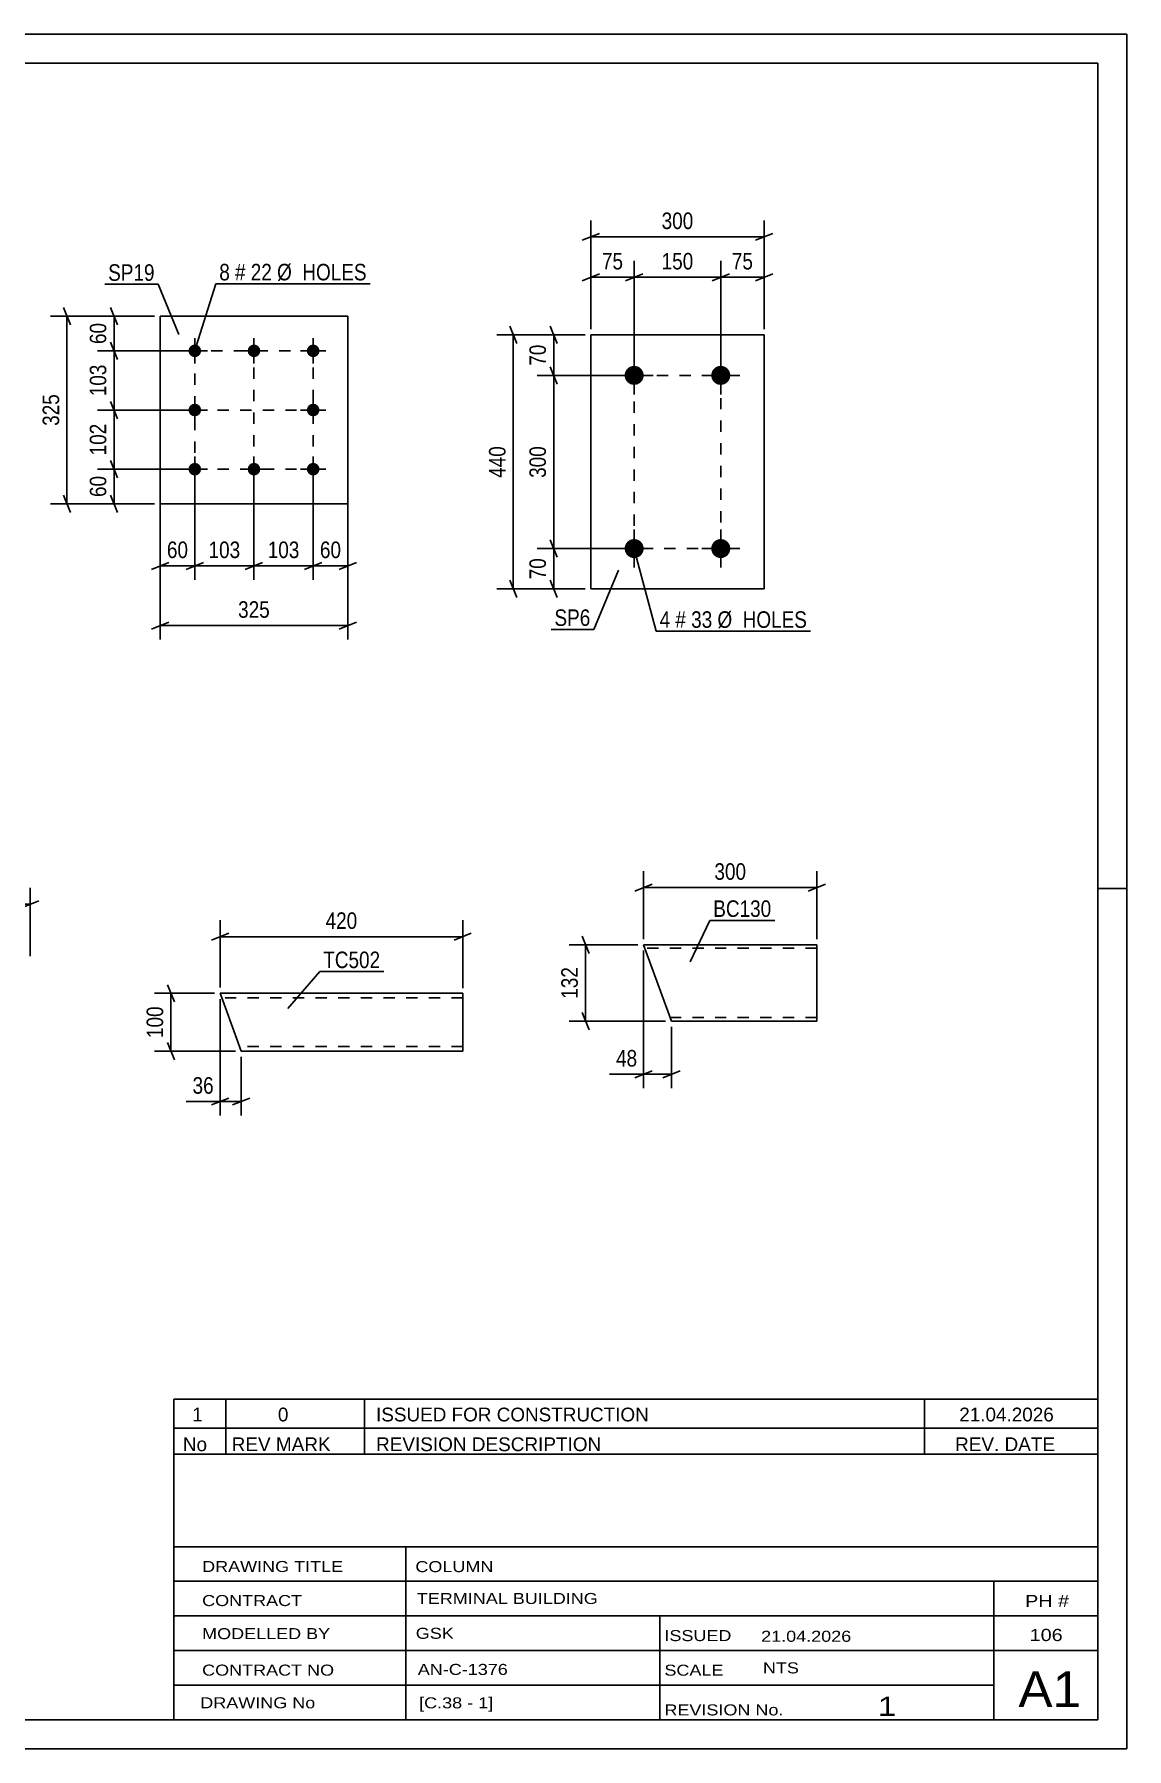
# Model space of a CAD drawing. Header units: millimetres. Extents: x 0 to 420, y 0 to 297.
# Drawn here: x 230.8 to 420, y 0 to 297 of the extents above; entities that cross this region are included whole.
import ezdxf

# ---------------------------------------------------------------- set-up
doc = ezdxf.new("R2010")
doc.units = ezdxf.units.MM
doc.linetypes.add('DXK_LINE_DOT2', pattern=[3.9198, 1.9599, -1.9599])
doc.styles.add('Arial Narrow', font='ARIALN.TTF', dxfattribs={"height": 0.2})

# ---------------------------------------------------------------- blocks, each defined once
blk = doc.blocks.new('Unknown-284876696-1134')
at = {"color": 5, "linetype": 'Continuous'}
for p, q in [((420, 297), (0, 297)), ((420, 0), (420, 297)), ((415, 292), (5, 292)), ((415, 5), (415, 292)), ((420, 149), (415, 149)), ((5, 5), (415, 5)), ((0, 0), (420, 0))]:
    blk.add_line(p, q, dxfattribs=at)
blk = doc.blocks.new('Bolt-284876696-1575 - 1541')
at = {"linetype": 'Continuous'}
for points in [[(334.7, 239.56, -1), (334.7, 236.26, -1)], [(349.7, 239.56, -1), (349.7, 236.26, -1)], [(334.7, 209.56, -1), (334.7, 206.26, -1)], [(349.7, 209.56, -1), (349.7, 206.26, -1)]]:
    blk.add_hatch(color=1, dxfattribs=at).paths.add_polyline_path(points)
at = {"color": 1, "linetype": 'Continuous'}
for p, q in [((334.7, 241.21), (334.7, 234.61)), ((349.7, 241.21), (349.7, 234.61)), ((331.4, 237.91), (338, 237.91)), ((346.4, 237.91), (353, 237.91)), ((334.7, 211.21), (334.7, 204.61)), ((349.7, 211.21), (349.7, 204.61)), ((331.4, 207.91), (338, 207.91)), ((346.4, 207.91), (353, 207.91))]:
    blk.add_line(p, q, dxfattribs=at)
blk = doc.blocks.new('Part-284876696-1590 - 1541')
at = {"color": 2, "linetype": 'Continuous'}
for p, q in [((327.2, 200.91), (327.2, 244.91)), ((327.2, 244.91), (357.2, 244.91)), ((357.2, 244.91), (357.2, 200.91)), ((357.2, 200.91), (327.2, 200.91))]:
    blk.add_line(p, q, dxfattribs=at)
blk = doc.blocks.new('Part-284876696-2270 - 2254')
at = {"color": 2, "linetype": 'Continuous'}
for p, q in [((263, 130.86), (266.06, 122.46)), ((263, 130.86), (305, 130.86)), ((305, 130.86), (305, 122.46)), ((266.06, 122.46), (266.47, 121.33)), ((305, 120.86), (305, 122.46)), ((266.47, 121.33), (266.64, 120.86)), ((305, 120.86), (266.64, 120.86))]:
    blk.add_line(p, q, dxfattribs=at)
at = {"color": 7, "linetype": 'DXK_LINE_DOT2'}
for p, q in [((305, 130.06), (263.3, 130.06)), ((305, 121.66), (266.35, 121.66)), ((266.64, 120.86), (266.47, 121.33)), ((305, 121.33), (305, 120.86))]:
    blk.add_line(p, q, dxfattribs=at)
blk = doc.blocks.new('Part-284876696-2122 - 2106')
at = {"color": 2, "linetype": 'Continuous'}
for p, q in [((366.34, 139.26), (336.34, 139.26)), ((341.14, 126.06), (336.34, 139.26)), ((366.34, 139.26), (366.34, 139.17)), ((366.34, 139.17), (366.34, 138.06)), ((366.34, 138.06), (366.34, 127.26)), ((366.34, 126.06), (341.14, 126.06)), ((366.34, 126.06), (366.34, 127.26))]:
    blk.add_line(p, q, dxfattribs=at)
at = {"color": 7, "linetype": 'DXK_LINE_DOT2'}
for p, q in [((366.34, 138.66), (336.56, 138.66)), ((366.34, 138.91), (366.34, 138.06)), ((366.34, 126.66), (340.93, 126.66)), ((341.02, 126.41), (341.14, 126.06)), ((366.34, 126.15), (366.34, 126.41)), ((366.34, 126.06), (366.34, 126.15))]:
    blk.add_line(p, q, dxfattribs=at)
blk = doc.blocks.new('Bolt-284876696-1723 - 1689')
at = {"linetype": 'Continuous'}
for points in [[(258.61, 243.26, -1), (258.61, 241.06, -1)], [(268.86, 243.26, -1), (268.86, 241.06, -1)], [(279.11, 243.26, -1), (279.11, 241.06, -1)], [(258.61, 233.01, -1), (258.61, 230.81, -1)], [(279.11, 233.01, -1), (279.11, 230.81, -1)], [(258.61, 222.76, -1), (258.61, 220.56, -1)], [(268.86, 222.76, -1), (268.86, 220.56, -1)], [(279.11, 222.76, -1), (279.11, 220.56, -1)]]:
    blk.add_hatch(color=1, dxfattribs=at).paths.add_polyline_path(points)
at = {"color": 1, "linetype": 'Continuous'}
for p, q in [((258.61, 239.96), (258.61, 244.36)), ((268.86, 239.96), (268.86, 244.36)), ((279.11, 239.96), (279.11, 244.36)), ((256.41, 242.16), (260.81, 242.16)), ((266.66, 242.16), (271.06, 242.16)), ((276.91, 242.16), (281.31, 242.16)), ((256.41, 231.91), (260.81, 231.91)), ((258.61, 229.71), (258.61, 234.11)), ((276.91, 231.91), (281.31, 231.91)), ((279.11, 229.71), (279.11, 234.11)), ((258.61, 219.46), (258.61, 223.86)), ((268.86, 219.46), (268.86, 223.86)), ((279.11, 219.46), (279.11, 223.86)), ((256.41, 221.66), (260.81, 221.66)), ((266.66, 221.66), (271.06, 221.66)), ((276.91, 221.66), (281.31, 221.66))]:
    blk.add_line(p, q, dxfattribs=at)
blk = doc.blocks.new('Part-284876696-1738 - 1689')
at = {"color": 2, "linetype": 'Continuous'}
for p, q in [((252.61, 215.66), (252.61, 248.16)), ((252.61, 248.16), (285.11, 248.16)), ((285.11, 248.16), (285.11, 215.66)), ((285.11, 215.66), (252.61, 215.66))]:
    blk.add_line(p, q, dxfattribs=at)
blk = doc.blocks.new('Rectangle-284876696-1675 - 1541')
at = {"color": 1, "linetype": 'DXK_LINE_DOT2'}
blk.add_lwpolyline([(334.7, 237.91), (349.7, 237.91), (349.7, 207.91), (334.7, 207.91), (334.7, 237.91)], close=True, dxfattribs=at)
blk = doc.blocks.new('Rectangle-284876696-1809 - 1689')
at = {"color": 1, "linetype": 'DXK_LINE_DOT2'}
blk.add_lwpolyline([(258.61, 221.66), (279.11, 221.66), (279.11, 242.16), (258.61, 242.16), (258.61, 221.66)], close=True, dxfattribs=at)
blk = doc.blocks.new('Line-284876696-1800 - 1689')
at = {"color": 1, "linetype": 'DXK_LINE_DOT2'}
blk.add_line((268.86, 221.66), (268.86, 242.16), dxfattribs=at)
blk = doc.blocks.new('Line-284876696-1793 - 1689')
at = {"color": 1, "linetype": 'DXK_LINE_DOT2'}
blk.add_line((258.61, 231.91), (279.11, 231.91), dxfattribs=at)
blk = doc.blocks.new('StraightDimension-284876696-1603 - 1541')
at = {"color": 7, "linetype": 'Continuous'}
for p, q in [((325.7, 254.31), (328.7, 255.51)), ((327.2, 245.91), (327.2, 257.76)), ((336.2, 255.51), (333.2, 254.31)), ((334.7, 238.91), (334.7, 257.76)), ((327.2, 254.91), (334.7, 254.91))]:
    blk.add_line(p, q, dxfattribs=at)
at = {"color": 0}
blk.add_wipeout([(333.38, 255.66), (333.38, 259.86), (328.52, 259.86), (328.52, 255.66)], dxfattribs=at)
at = {"color": 3, "style": 'Arial Narrow'}
blk.add_text('75', height=2.863, dxfattribs=at).set_placement((329.12, 256.26))
blk = doc.blocks.new('StraightDimension-284876696-1592 - 1541')
at = {"color": 7, "linetype": 'Continuous'}
for p, q in [((327.2, 245.91), (327.2, 264.76)), ((357.2, 245.91), (357.2, 264.76)), ((328.7, 262.51), (325.7, 261.31)), ((327.2, 261.91), (357.2, 261.91)), ((355.7, 261.31), (358.7, 262.51))]:
    blk.add_line(p, q, dxfattribs=at)
at = {"color": 0}
blk.add_wipeout([(345.54, 262.66), (345.54, 266.86), (338.86, 266.86), (338.86, 262.66)], dxfattribs=at)
at = {"color": 3, "style": 'Arial Narrow'}
blk.add_text('300', height=2.863, dxfattribs=at).set_placement((339.46, 263.26))
blk = doc.blocks.new('StraightDimension-284876696-1613 - 1541')
at = {"color": 7, "linetype": 'Continuous'}
for p, q in [((336.2, 255.51), (333.2, 254.31)), ((334.7, 238.91), (334.7, 257.76)), ((348.2, 254.31), (351.2, 255.51)), ((349.7, 238.91), (349.7, 257.76)), ((334.7, 254.91), (349.7, 254.91))]:
    blk.add_line(p, q, dxfattribs=at)
at = {"color": 0}
blk.add_wipeout([(345.54, 255.66), (345.54, 259.86), (338.86, 259.86), (338.86, 255.66)], dxfattribs=at)
at = {"color": 3, "style": 'Arial Narrow'}
blk.add_text('150', height=2.863, dxfattribs=at).set_placement((339.46, 256.26))
blk = doc.blocks.new('StraightDimension-284876696-1623 - 1541')
at = {"color": 7, "linetype": 'Continuous'}
for p, q in [((348.2, 254.31), (351.2, 255.51)), ((349.7, 238.91), (349.7, 257.76)), ((358.7, 255.51), (355.7, 254.31)), ((357.2, 245.91), (357.2, 257.76)), ((349.7, 254.91), (357.2, 254.91))]:
    blk.add_line(p, q, dxfattribs=at)
at = {"color": 0}
blk.add_wipeout([(355.88, 255.66), (355.88, 259.86), (351.02, 259.86), (351.02, 255.66)], dxfattribs=at)
at = {"color": 3, "style": 'Arial Narrow'}
blk.add_text('75', height=2.863, dxfattribs=at).set_placement((351.62, 256.26))
blk = doc.blocks.new('StraightDimension-284876696-1634 - 1541')
at = {"color": 7, "linetype": 'Continuous'}
for p, q in [((326.2, 244.91), (310.92, 244.91)), ((314.37, 243.41), (313.17, 246.41)), ((313.77, 200.91), (313.77, 244.91)), ((313.17, 202.41), (314.37, 199.41)), ((326.2, 200.91), (310.92, 200.91))]:
    blk.add_line(p, q, dxfattribs=at)
at = {"color": 0}
blk.add_wipeout([(313.02, 226.25), (308.82, 226.25), (308.82, 219.56), (313.02, 219.56)], dxfattribs=at)
at = {"color": 3, "style": 'Arial Narrow'}
blk.add_text('440', height=2.863, rotation=90.0002, dxfattribs=at).set_placement((312.42, 220.16))
blk = doc.blocks.new('StraightDimension-284876696-1645 - 1541')
at = {"color": 7, "linetype": 'Continuous'}
for p, q in [((333.7, 207.91), (317.92, 207.91)), ((320.17, 209.41), (321.37, 206.41)), ((320.77, 200.91), (320.77, 207.91)), ((321.37, 199.41), (320.17, 202.41)), ((326.2, 200.91), (317.92, 200.91))]:
    blk.add_line(p, q, dxfattribs=at)
at = {"color": 0}
blk.add_wipeout([(320.02, 206.83), (315.82, 206.83), (315.82, 201.98), (320.02, 201.98)], dxfattribs=at)
at = {"color": 3, "style": 'Arial Narrow'}
blk.add_text('70', height=2.863, rotation=90.0002, dxfattribs=at).set_placement((319.42, 202.58))
blk = doc.blocks.new('StraightDimension-284876696-1655 - 1541')
at = {"color": 7, "linetype": 'Continuous'}
for p, q in [((333.7, 237.91), (317.92, 237.91)), ((321.37, 236.41), (320.17, 239.41)), ((320.77, 207.91), (320.77, 237.91)), ((333.7, 207.91), (317.92, 207.91)), ((320.17, 209.41), (321.37, 206.41))]:
    blk.add_line(p, q, dxfattribs=at)
at = {"color": 0}
blk.add_wipeout([(320.02, 226.25), (315.82, 226.25), (315.82, 219.56), (320.02, 219.56)], dxfattribs=at)
at = {"color": 3, "style": 'Arial Narrow'}
blk.add_text('300', height=2.863, rotation=90.0002, dxfattribs=at).set_placement((319.42, 220.16))
blk = doc.blocks.new('StraightDimension-284876696-1665 - 1541')
at = {"color": 7, "linetype": 'Continuous'}
for p, q in [((326.2, 244.91), (317.92, 244.91)), ((320.17, 246.41), (321.37, 243.41)), ((320.77, 237.91), (320.77, 244.91)), ((333.7, 237.91), (317.92, 237.91)), ((321.37, 236.41), (320.17, 239.41))]:
    blk.add_line(p, q, dxfattribs=at)
at = {"color": 0}
blk.add_wipeout([(320.02, 243.83), (315.82, 243.83), (315.82, 238.98), (320.02, 238.98)], dxfattribs=at)
at = {"color": 3, "style": 'Arial Narrow'}
blk.add_text('70', height=2.863, rotation=90.0002, dxfattribs=at).set_placement((319.42, 239.58))
blk = doc.blocks.new('StraightDimension-284876696-2290 - 2254')
at = {"color": 7, "linetype": 'Continuous'}
for p, q in [((263, 131.86), (263, 143.52)), ((305, 131.74), (305, 143.52)), ((264.5, 141.27), (261.5, 140.07)), ((263, 140.67), (305, 140.67)), ((303.5, 140.07), (306.5, 141.27))]:
    blk.add_line(p, q, dxfattribs=at)
at = {"color": 0}
blk.add_wipeout([(287.35, 141.42), (287.35, 145.62), (280.66, 145.62), (280.66, 141.42)], dxfattribs=at)
at = {"color": 3, "style": 'Arial Narrow'}
blk.add_text('420', height=2.863, dxfattribs=at).set_placement((281.26, 142.02))
blk = doc.blocks.new('StraightDimension-284876696-2272 - 2254')
at = {"color": 7, "linetype": 'Continuous'}
for p, q in [((263, 129.86), (263, 109.72)), ((266.64, 119.86), (266.64, 109.72)), ((261.5, 111.52), (264.5, 112.72)), ((263, 112.12), (266.64, 112.12)), ((268.14, 112.72), (265.14, 111.52))]:
    blk.add_line(p, q, dxfattribs=at)
at = {"color": 0}
blk.add_wipeout([(262.48, 112.87), (262.48, 117.07), (257.62, 117.07), (257.62, 112.87)], dxfattribs=at)
at = {"color": 7, "linetype": 'Continuous'}
blk.add_line((263, 112.12), (257.1, 112.12), dxfattribs=at)
blk.add_line((263, 112.12), (257.1, 112.12), dxfattribs=at)
at = {"color": 3, "style": 'Arial Narrow'}
blk.add_text('36', height=2.863, dxfattribs=at).set_placement((258.22, 113.47))
blk = doc.blocks.new('StraightDimension-284876696-2301 - 2254')
at = {"color": 7, "linetype": 'Continuous'}
for p, q in [((262, 130.86), (251.63, 130.86)), ((253.88, 132.36), (255.08, 129.36)), ((254.48, 120.86), (254.48, 130.86)), ((255.08, 119.36), (253.88, 122.36)), ((265.64, 120.86), (251.63, 120.86))]:
    blk.add_line(p, q, dxfattribs=at)
at = {"color": 0}
blk.add_wipeout([(253.73, 129.21), (249.53, 129.21), (249.53, 122.52), (253.73, 122.52)], dxfattribs=at)
at = {"color": 3, "style": 'Arial Narrow'}
blk.add_text('100', height=2.863, rotation=90.0002, dxfattribs=at).set_placement((253.13, 123.12))
blk = doc.blocks.new('StraightDimension-284876696-2125 - 2106')
at = {"color": 7, "linetype": 'Continuous'}
for p, q in [((336.34, 140.26), (336.34, 152.03)), ((366.34, 140.26), (366.34, 152.03)), ((337.84, 149.78), (334.84, 148.58)), ((336.34, 149.18), (366.34, 149.18)), ((364.84, 148.58), (367.84, 149.78))]:
    blk.add_line(p, q, dxfattribs=at)
at = {"color": 0}
blk.add_wipeout([(354.68, 149.93), (354.68, 154.13), (348, 154.13), (348, 149.93)], dxfattribs=at)
at = {"color": 3, "style": 'Arial Narrow'}
blk.add_text('300', height=2.863, dxfattribs=at).set_placement((348.6, 150.53))
blk = doc.blocks.new('StraightDimension-284876696-2136 - 2106')
at = {"color": 7, "linetype": 'Continuous'}
for p, q in [((326.89, 137.76), (325.69, 140.76)), ((335.34, 139.26), (323.44, 139.26)), ((326.29, 126.06), (326.29, 139.26)), ((340.14, 126.06), (323.44, 126.06)), ((325.69, 127.56), (326.89, 124.56))]:
    blk.add_line(p, q, dxfattribs=at)
at = {"color": 0}
blk.add_wipeout([(325.54, 136), (321.34, 136), (321.34, 129.32), (325.54, 129.32)], dxfattribs=at)
at = {"color": 3, "style": 'Arial Narrow'}
blk.add_text('132', height=2.863, rotation=90.0002, dxfattribs=at).set_placement((324.94, 129.92))
blk = doc.blocks.new('StraightDimension-284876696-2164 - 2106')
at = {"color": 7, "linetype": 'Continuous'}
for p, q in [((336.34, 138.26), (336.34, 114.43)), ((341.14, 125.06), (341.14, 114.43)), ((334.84, 116.23), (337.84, 117.43)), ((336.34, 116.83), (341.14, 116.83)), ((342.64, 117.43), (339.64, 116.23))]:
    blk.add_line(p, q, dxfattribs=at)
at = {"color": 0}
blk.add_wipeout([(335.81, 117.58), (335.81, 121.78), (330.96, 121.78), (330.96, 117.58)], dxfattribs=at)
at = {"color": 7, "linetype": 'Continuous'}
blk.add_line((336.34, 116.83), (330.43, 116.83), dxfattribs=at)
blk.add_line((336.34, 116.83), (330.43, 116.83), dxfattribs=at)
at = {"color": 3, "style": 'Arial Narrow'}
blk.add_text('48', height=2.863, dxfattribs=at).set_placement((331.56, 118.18))
blk = doc.blocks.new('StraightDimension-284876696-2205 - 2185')
at = {"color": 7, "linetype": 'Continuous'}
for p, q in [((190.06, 137.29), (190.06, 149.14)), ((230.1, 137.29), (230.1, 149.14)), ((191.56, 146.89), (188.56, 145.69)), ((190.06, 146.29), (230.1, 146.29)), ((228.6, 145.69), (231.6, 146.89))]:
    blk.add_line(p, q, dxfattribs=at)
at = {"color": 0}
blk.add_wipeout([(213.43, 147.04), (213.43, 151.24), (206.74, 151.24), (206.74, 147.04)], dxfattribs=at)
at = {"color": 3, "style": 'Arial Narrow'}
blk.add_text('474', height=2.863, dxfattribs=at).set_placement((207.34, 147.64))
blk = doc.blocks.new('StraightDimension-284876696-2534 - 1689')
at = {"color": 7, "linetype": 'Continuous'}
for p, q in [((285.11, 247.16), (285.11, 202.51)), ((279.11, 220.66), (279.11, 202.51)), ((277.61, 204.31), (280.61, 205.51)), ((286.61, 205.51), (283.61, 204.31)), ((279.11, 204.91), (285.11, 204.91))]:
    blk.add_line(p, q, dxfattribs=at)
at = {"color": 0}
blk.add_wipeout([(284.53, 205.66), (284.53, 209.86), (279.68, 209.86), (279.68, 205.66)], dxfattribs=at)
at = {"color": 3, "style": 'Arial Narrow'}
blk.add_text('60', height=2.863, dxfattribs=at).set_placement((280.28, 206.26))
blk = doc.blocks.new('StraightDimension-284876696-1783 - 1689')
at = {"color": 7, "linetype": 'Continuous'}
for p, q in [((244.03, 223.16), (245.23, 220.16)), ((257.61, 221.66), (241.78, 221.66)), ((244.63, 215.66), (244.63, 221.66)), ((245.23, 214.16), (244.03, 217.16)), ((251.61, 215.66), (241.78, 215.66))]:
    blk.add_line(p, q, dxfattribs=at)
at = {"color": 0}
blk.add_wipeout([(243.88, 221.09), (239.68, 221.09), (239.68, 216.24), (243.88, 216.24)], dxfattribs=at)
at = {"color": 3, "style": 'Arial Narrow'}
blk.add_text('60', height=2.863, rotation=90.0002, dxfattribs=at).set_placement((243.28, 216.84))
blk = doc.blocks.new('StraightDimension-284876696-2537 - 1689')
at = {"color": 7, "linetype": 'Continuous'}
for p, q in [((252.61, 247.16), (252.61, 202.51)), ((258.61, 220.66), (258.61, 202.51)), ((251.11, 204.31), (254.11, 205.51)), ((260.11, 205.51), (257.11, 204.31)), ((252.61, 204.91), (258.61, 204.91))]:
    blk.add_line(p, q, dxfattribs=at)
at = {"color": 0}
blk.add_wipeout([(258.03, 205.66), (258.03, 209.86), (253.18, 209.86), (253.18, 205.66)], dxfattribs=at)
at = {"color": 3, "style": 'Arial Narrow'}
blk.add_text('60', height=2.863, dxfattribs=at).set_placement((253.78, 206.26))
blk = doc.blocks.new('StraightDimension-284876696-1740 - 1689')
at = {"color": 7, "linetype": 'Continuous'}
for p, q in [((252.61, 214.66), (252.61, 192.17)), ((285.11, 214.66), (285.11, 192.17)), ((254.11, 195.17), (251.11, 193.97)), ((252.61, 194.57), (285.11, 194.57)), ((283.61, 193.97), (286.61, 195.17))]:
    blk.add_line(p, q, dxfattribs=at)
at = {"color": 0}
blk.add_wipeout([(272.2, 195.32), (272.2, 199.52), (265.51, 199.52), (265.51, 195.32)], dxfattribs=at)
at = {"color": 3, "style": 'Arial Narrow'}
blk.add_text('325', height=2.863, dxfattribs=at).set_placement((266.11, 195.92))
blk = doc.blocks.new('StraightDimension-284876696-1758 - 1689')
at = {"color": 7, "linetype": 'Continuous'}
for p, q in [((237.07, 246.66), (235.87, 249.66)), ((251.61, 248.16), (233.62, 248.16)), ((236.47, 215.66), (236.47, 248.16)), ((235.87, 217.16), (237.07, 214.16)), ((251.61, 215.66), (233.62, 215.66))]:
    blk.add_line(p, q, dxfattribs=at)
at = {"color": 0}
blk.add_wipeout([(235.72, 235.26), (231.52, 235.26), (231.52, 228.57), (235.72, 228.57)], dxfattribs=at)
at = {"color": 3, "style": 'Arial Narrow'}
blk.add_text('325', height=2.863, rotation=90.0002, dxfattribs=at).set_placement((235.12, 229.17))
blk = doc.blocks.new('StraightDimension-284876696-1773 - 1689')
at = {"color": 7, "linetype": 'Continuous'}
for p, q in [((244.03, 249.66), (245.23, 246.66)), ((251.61, 248.16), (241.78, 248.16)), ((244.63, 242.16), (244.63, 248.16)), ((245.23, 240.66), (244.03, 243.66)), ((257.61, 242.16), (241.78, 242.16))]:
    blk.add_line(p, q, dxfattribs=at)
at = {"color": 0}
blk.add_wipeout([(243.88, 247.59), (239.68, 247.59), (239.68, 242.74), (243.88, 242.74)], dxfattribs=at)
at = {"color": 3, "style": 'Arial Narrow'}
blk.add_text('60', height=2.863, rotation=90.0002, dxfattribs=at).set_placement((243.28, 243.34))
blk = doc.blocks.new('StraightDimension-284876696-2978 - 1689')
at = {"color": 7, "linetype": 'Continuous'}
for p, q in [((257.61, 231.91), (241.78, 231.91)), ((244.03, 233.41), (245.23, 230.41)), ((244.63, 221.66), (244.63, 231.91)), ((245.23, 220.16), (244.03, 223.16)), ((257.61, 221.66), (241.78, 221.66))]:
    blk.add_line(p, q, dxfattribs=at)
at = {"color": 0}
blk.add_wipeout([(243.88, 230.13), (239.68, 230.13), (239.68, 223.45), (243.88, 223.45)], dxfattribs=at)
at = {"color": 3, "style": 'Arial Narrow'}
blk.add_text('102', height=2.863, rotation=90.0002, dxfattribs=at).set_placement((243.28, 224.05))
blk = doc.blocks.new('StraightDimension-284876696-2980 - 1689')
at = {"color": 7, "linetype": 'Continuous'}
for p, q in [((244.03, 243.66), (245.23, 240.66)), ((257.61, 242.16), (241.78, 242.16)), ((244.63, 231.91), (244.63, 242.16)), ((257.61, 231.91), (241.78, 231.91)), ((245.23, 230.41), (244.03, 233.41))]:
    blk.add_line(p, q, dxfattribs=at)
at = {"color": 0}
blk.add_wipeout([(243.88, 240.38), (239.68, 240.38), (239.68, 233.7), (243.88, 233.7)], dxfattribs=at)
at = {"color": 3, "style": 'Arial Narrow'}
blk.add_text('103', height=2.863, rotation=90.0002, dxfattribs=at).set_placement((243.28, 234.3))
blk = doc.blocks.new('StraightDimension-284876696-2982 - 1689')
at = {"color": 7, "linetype": 'Continuous'}
for p, q in [((258.61, 220.66), (258.61, 202.51)), ((268.86, 220.66), (268.86, 202.51)), ((257.11, 204.31), (260.11, 205.51)), ((270.36, 205.51), (267.36, 204.31)), ((258.61, 204.91), (268.86, 204.91))]:
    blk.add_line(p, q, dxfattribs=at)
at = {"color": 0}
blk.add_wipeout([(267.07, 205.66), (267.07, 209.86), (260.39, 209.86), (260.39, 205.66)], dxfattribs=at)
at = {"color": 3, "style": 'Arial Narrow'}
blk.add_text('103', height=2.863, dxfattribs=at).set_placement((260.99, 206.26))
blk = doc.blocks.new('StraightDimension-284876696-2984 - 1689')
at = {"color": 7, "linetype": 'Continuous'}
for p, q in [((268.86, 220.66), (268.86, 202.51)), ((279.11, 220.66), (279.11, 202.51)), ((267.36, 204.31), (270.36, 205.51)), ((280.61, 205.51), (277.61, 204.31)), ((268.86, 204.91), (279.11, 204.91))]:
    blk.add_line(p, q, dxfattribs=at)
at = {"color": 0}
blk.add_wipeout([(277.32, 205.66), (277.32, 209.86), (270.64, 209.86), (270.64, 205.66)], dxfattribs=at)
at = {"color": 3, "style": 'Arial Narrow'}
blk.add_text('103', height=2.863, dxfattribs=at).set_placement((271.24, 206.26))
blk = doc.blocks.new('Mark-284876696-1571 - 1541')
at = {"color": 0}
blk.add_wipeout([(340.94, 194.18), (340.94, 197.18), (339.11, 197.18), (339.11, 194.18)], dxfattribs=at)
blk.add_wipeout([(340.94, 194.18), (340.94, 197.18), (339.11, 197.18), (339.11, 194.18)], dxfattribs=at)
at = {"color": 7, "linetype": 'Continuous'}
blk.add_line((334.7, 207.83), (338.51, 193.58), dxfattribs=at)
at = {"color": 0}
blk.add_wipeout([(343.67, 194.18), (343.67, 197.18), (341.84, 197.18), (341.84, 194.18)], dxfattribs=at)
blk.add_wipeout([(343.67, 194.18), (343.67, 197.18), (341.84, 197.18), (341.84, 194.18)], dxfattribs=at)
at = {"color": 3, "style": 'Arial Narrow'}
blk.add_text('4', height=2.86, dxfattribs=at).set_placement((339.11, 194.18))
at = {"color": 0}
blk.add_wipeout([(348.22, 194.18), (348.22, 197.18), (344.57, 197.18), (344.57, 194.18)], dxfattribs=at)
blk.add_wipeout([(348.22, 194.18), (348.22, 197.18), (344.57, 197.18), (344.57, 194.18)], dxfattribs=at)
at = {"color": 3, "style": 'Arial Narrow'}
blk.add_text('#', height=2.86, dxfattribs=at).set_placement((341.84, 194.18))
at = {"color": 0}
blk.add_wipeout([(364.65, 194.18), (364.65, 197.18), (349.12, 197.18), (349.12, 194.18)], dxfattribs=at)
blk.add_wipeout([(364.65, 194.18), (364.65, 197.18), (349.12, 197.18), (349.12, 194.18)], dxfattribs=at)
at = {"color": 7, "linetype": 'Continuous'}
blk.add_line((338.51, 193.58), (365.25, 193.58), dxfattribs=at)
at = {"color": 3, "style": 'Arial Narrow'}
for s, p in [('33', (344.57, 194.18)), ('Ø  HOLES', (349.12, 194.18))]:
    blk.add_text(s, height=2.863, dxfattribs=at).set_placement(p)
blk = doc.blocks.new('Mark-284876696-1586 - 1541')
at = {"color": 0}
blk.add_wipeout([(327.11, 194.51), (327.11, 197.51), (320.9, 197.51), (320.9, 194.51)], dxfattribs=at)
blk.add_wipeout([(327.11, 194.51), (327.11, 197.51), (320.9, 197.51), (320.9, 194.51)], dxfattribs=at)
at = {"color": 30, "linetype": 'Continuous'}
for p in [(332.01, 204.14), (320.3, 193.91)]:
    blk.add_line(p, (327.71, 193.91), dxfattribs=at)
at = {"color": 3, "style": 'Arial Narrow'}
blk.add_text('SP6', height=2.863, dxfattribs=at).set_placement((320.9, 194.51))
blk = doc.blocks.new('Mark-284876696-2266 - 2254')
at = {"color": 0}
blk.add_wipeout([(290.72, 135.23), (290.72, 138.23), (280.86, 138.23), (280.86, 135.23)], dxfattribs=at)
blk.add_wipeout([(290.72, 135.23), (290.72, 138.23), (280.86, 138.23), (280.86, 135.23)], dxfattribs=at)
at = {"color": 30, "linetype": 'Continuous'}
for p, q in [((274.7, 128.25), (280.26, 134.63)), ((280.26, 134.63), (291.32, 134.63))]:
    blk.add_line(p, q, dxfattribs=at)
at = {"color": 3, "style": 'Arial Narrow'}
blk.add_text('TC502', height=2.863, dxfattribs=at).set_placement((280.86, 135.23))
blk = doc.blocks.new('Unknown-284876696-3238')
at = {"color": 7, "linetype": 'Continuous'}
for p, q in [((255, 60.55), (415, 60.55)), ((415, 60.55), (255, 60.55)), ((255, 60.55), (255, 55.55)), ((264, 60.55), (264, 55.55)), ((288, 60.55), (288, 55.55)), ((385, 60.55), (385, 55.55)), ((415, 60.55), (415, 55.55)), ((255, 55.55), (415, 55.55)), ((255, 55.55), (255, 51.05)), ((255, 55.55), (415, 55.55)), ((264, 55.55), (264, 51.05)), ((288, 55.55), (288, 51.05)), ((385, 55.55), (385, 51.05)), ((415, 55.55), (415, 51.05)), ((415, 51.05), (255, 51.05))]:
    blk.add_line(p, q, dxfattribs=at)
at = {"color": 7, "linetype": 'Continuous', "style": 'Arial Narrow'}
for s, height, width, p in [('1', 2.39, 1.196471, (258.16, 56.7)), ('0', 2.39, 1.196471, (273, 56.7)), ('ISSUED FOR CONSTRUCTION', 2.3861, 1.196471, (290, 56.7)), ('21.04.2026', 2.386, 1.196471, (391, 56.7)), ('No', 2.386, 1.2, (256.54, 51.55)), ('REV MARK', 2.386, 1.2, (265, 51.55)), ('REVISION DESCRIPTION', 2.3861, 1.2, (290, 51.55)), ('REV. DATE', 2.386, 1.2, (390.28, 51.55))]:
    blk.add_text(s, height=height, dxfattribs=dict(at, width=width)).set_placement(p)
blk = doc.blocks.new('Unknown-284876696-3237')
at = {"color": 7, "linetype": 'Continuous'}
for p, q in [((255, 51.05), (255, 5)), ((255, 51.05), (415, 51.05)), ((415, 51), (415, 5)), ((255, 35), (415, 35)), ((295.14, 35), (295.14, 5)), ((255, 29), (415, 29)), ((397, 5.05), (397, 29.05)), ((255, 23), (415, 23)), ((339.14, 23), (339.14, 5)), ((255, 17), (415, 17)), ((255, 11), (397, 11)), ((255, 5), (415, 5))]:
    blk.add_line(p, q, dxfattribs=at)
at = {"color": 7, "style": 'Arial Narrow'}
for s, height, width, p in [('DRAWING TITLE', 1.9089, 1.425378, (259.88, 30.61)), ('COLUMN', 1.909, 1.425378, (296.81, 30.59)), ('TERMINAL BUILDING', 1.9089, 1.425378, (297.06, 25.07)), ('CONTRACT', 1.909, 1.425378, (259.88, 24.71)), ('MODELLED BY', 1.9089, 1.425378, (259.88, 18.98)), ('GSK', 1.909, 1.425378, (296.88, 19.04)), ('ISSUED', 1.909, 1.425378, (339.94, 18.64)), ('21.04.2026', 1.909, 1.425378, (356.69, 18.52)), ('CONTRACT NO', 1.9089, 1.425378, (259.88, 12.66)), ('AN-C-1376', 1.909, 1.425378, (297.23, 12.78)), ('SCALE', 1.909, 1.425378, (339.94, 12.65)), ('A1', 6.204, 1.25, (401.24, 7.2)), ('DRAWING No', 1.909, 1.425378, (259.56, 7)), ('[C.38 - 1]', 1.909, 1.425378, (297.46, 6.99)), ('1', 3.34, 1.5, (376.91, 5.68)), ('REVISION No.', 1.9089, 1.425378, (339.94, 5.77))]:
    blk.add_text(s, height=height, dxfattribs=dict(at, width=width)).set_placement(p)
at = {"color": 7, "linetype": 'Continuous', "style": 'Arial Narrow'}
for s, height, width, p in [('PH #', 2.1, 1.42538, (402.4, 24.55)), ('106', 2.1, 1.42538, (403.19, 18.65)), ('NTS', 1.909, 1.425378, (357, 13.05))]:
    blk.add_text(s, height=height, dxfattribs=dict(at, width=width)).set_placement(p)
blk = doc.blocks.new('Mark-284876696-2118 - 2106')
at = {"color": 0}
blk.add_wipeout([(358.45, 144.1), (358.45, 147.1), (348.4, 147.1), (348.4, 144.1)], dxfattribs=at)
blk.add_wipeout([(358.45, 144.1), (358.45, 147.1), (348.4, 147.1), (348.4, 144.1)], dxfattribs=at)
at = {"color": 30, "linetype": 'Continuous'}
for p, q in [((344.41, 136.34), (347.8, 143.5)), ((347.8, 143.5), (359.05, 143.5))]:
    blk.add_line(p, q, dxfattribs=at)
at = {"color": 3, "style": 'Arial Narrow'}
blk.add_text('BC130', height=2.863, dxfattribs=at).set_placement((348.4, 144.1))
blk = doc.blocks.new('Mark-284876696-1734 - 1689')
at = {"color": 0}
blk.add_wipeout([(251.65, 254.29), (251.65, 257.29), (243.61, 257.29), (243.61, 254.29)], dxfattribs=at)
blk.add_wipeout([(251.65, 254.29), (251.65, 257.29), (243.61, 257.29), (243.61, 254.29)], dxfattribs=at)
at = {"color": 30, "linetype": 'Continuous'}
for p in [(243.01, 253.69), (255.84, 245)]:
    blk.add_line(p, (252.25, 253.69), dxfattribs=at)
at = {"color": 3, "style": 'Arial Narrow'}
blk.add_text('SP19', height=2.863, dxfattribs=at).set_placement((243.61, 254.29))
blk = doc.blocks.new('Mark-284876696-1719 - 1689')
at = {"color": 0}
blk.add_wipeout([(264.68, 254.37), (264.68, 257.37), (262.85, 257.37), (262.85, 254.37)], dxfattribs=at)
blk.add_wipeout([(264.68, 254.37), (264.68, 257.37), (262.85, 257.37), (262.85, 254.37)], dxfattribs=at)
at = {"color": 7, "linetype": 'Continuous'}
blk.add_line((258.49, 241.89), (262.25, 253.77), dxfattribs=at)
at = {"color": 0}
blk.add_wipeout([(267.4, 254.37), (267.4, 257.37), (265.58, 257.37), (265.58, 254.37)], dxfattribs=at)
blk.add_wipeout([(267.4, 254.37), (267.4, 257.37), (265.58, 257.37), (265.58, 254.37)], dxfattribs=at)
at = {"color": 3, "style": 'Arial Narrow'}
blk.add_text('8', height=2.86, dxfattribs=at).set_placement((262.85, 254.37))
at = {"color": 0}
blk.add_wipeout([(271.96, 254.37), (271.96, 257.37), (268.3, 257.37), (268.3, 254.37)], dxfattribs=at)
blk.add_wipeout([(271.96, 254.37), (271.96, 257.37), (268.3, 257.37), (268.3, 254.37)], dxfattribs=at)
at = {"color": 3, "style": 'Arial Narrow'}
blk.add_text('#', height=2.86, dxfattribs=at).set_placement((265.58, 254.37))
at = {"color": 0}
blk.add_wipeout([(288.39, 254.37), (288.39, 257.37), (272.86, 257.37), (272.86, 254.37)], dxfattribs=at)
blk.add_wipeout([(288.39, 254.37), (288.39, 257.37), (272.86, 257.37), (272.86, 254.37)], dxfattribs=at)
at = {"color": 7, "linetype": 'Continuous'}
blk.add_line((262.25, 253.77), (288.99, 253.77), dxfattribs=at)
at = {"color": 3, "style": 'Arial Narrow'}
for s, p in [('22', (268.3, 254.37)), ('Ø  HOLES', (272.86, 254.37))]:
    blk.add_text(s, height=2.863, dxfattribs=at).set_placement(p)

msp = doc.modelspace()

# ---------------------------------------------------------------- block references
for name in ['Unknown-284876696-1134', 'Part-284876696-1738 - 1689', 'Bolt-284876696-1723 - 1689', 'Part-284876696-1590 - 1541', 'Rectangle-284876696-1809 - 1689', 'Line-284876696-1800 - 1689', 'Bolt-284876696-1575 - 1541', 'Rectangle-284876696-1675 - 1541', 'Line-284876696-1793 - 1689', 'Part-284876696-2122 - 2106', 'Part-284876696-2270 - 2254', 'Unknown-284876696-3238', 'Unknown-284876696-3237']:
    msp.add_blockref(name, (0, 0))

# ---------------------------------------------------------------- next in the draw order: block references
for name in ['StraightDimension-284876696-1603 - 1541', 'StraightDimension-284876696-2534 - 1689', 'StraightDimension-284876696-1783 - 1689', 'StraightDimension-284876696-2125 - 2106', 'StraightDimension-284876696-2205 - 2185', 'StraightDimension-284876696-2290 - 2254', 'StraightDimension-284876696-2272 - 2254']:
    msp.add_blockref(name, (0, 0))

# ---------------------------------------------------------------- next in the draw order: block references
for name in ['StraightDimension-284876696-1592 - 1541', 'StraightDimension-284876696-2537 - 1689', 'Mark-284876696-2118 - 2106', 'StraightDimension-284876696-2136 - 2106', 'Mark-284876696-2266 - 2254', 'StraightDimension-284876696-2301 - 2254']:
    msp.add_blockref(name, (0, 0))

# ---------------------------------------------------------------- next in the draw order: block references
for name in ['StraightDimension-284876696-1613 - 1541', 'StraightDimension-284876696-1634 - 1541', 'StraightDimension-284876696-1740 - 1689', 'StraightDimension-284876696-2164 - 2106']:
    msp.add_blockref(name, (0, 0))

# ---------------------------------------------------------------- next in the draw order: block references
for name in ['StraightDimension-284876696-1623 - 1541', 'StraightDimension-284876696-1758 - 1689', 'StraightDimension-284876696-1645 - 1541']:
    msp.add_blockref(name, (0, 0))

# ---------------------------------------------------------------- next in the draw order: block references
for name in ['StraightDimension-284876696-1773 - 1689', 'StraightDimension-284876696-1655 - 1541', 'StraightDimension-284876696-2978 - 1689', 'Mark-284876696-1586 - 1541']:
    msp.add_blockref(name, (0, 0))

# ---------------------------------------------------------------- next in the draw order: block references
for name in ['StraightDimension-284876696-2980 - 1689', 'StraightDimension-284876696-1665 - 1541', 'StraightDimension-284876696-2982 - 1689', 'Mark-284876696-1571 - 1541']:
    msp.add_blockref(name, (0, 0))

# ---------------------------------------------------------------- next in the draw order: block references
for name in ['Mark-284876696-1734 - 1689', 'Mark-284876696-1719 - 1689', 'StraightDimension-284876696-2984 - 1689']:
    msp.add_blockref(name, (0, 0))

doc.saveas('drawing.dxf')
